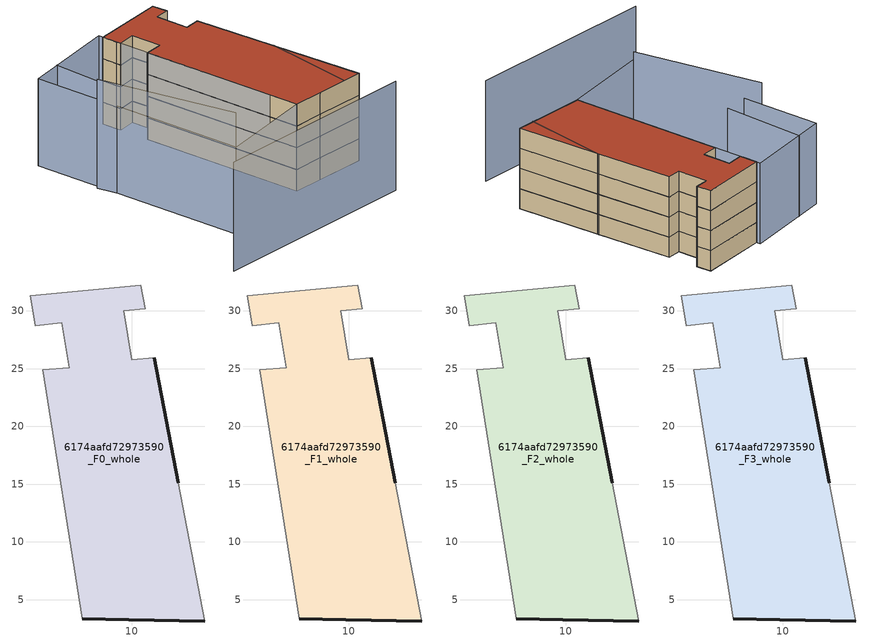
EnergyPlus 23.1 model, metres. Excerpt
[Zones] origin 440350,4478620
6174aafd72973590_F0_whole
 floor ground (EU_floor_Construction): 16.32,3.14 14.06,15.1 11.96,25.94 10.02,25.76 9.34,30.04 11.19,30.17 10.8,32.24 1.24,31.32 1.57,29.29 1.66,28.73 3.96,28.98 4.6,25.08 2.3,24.88 5.74,3.33 9.76,3.26 z0
 wall outside (EU_wall_Construction): 11.96,25.94 14.06,15.1 / 16.32,3.14 9.76,3.26 5.74,3.33 z0:3
 wall adiabatic (EU_wall_Construction): 14.06,15.1 16.32,3.14 / 5.74,3.33 2.3,24.88 4.6,25.08 3.96,28.98 1.66,28.73 1.57,29.29 1.24,31.32 10.8,32.24 11.19,30.17 9.34,30.04 10.02,25.76 11.96,25.94 z0:3
6174aafd72973590_F1_whole
 floor to 6174aafd72973590_F0_whole (EU_floor_Construction): 16.32,3.14 14.06,15.1 11.96,25.94 10.02,25.76 9.34,30.04 11.19,30.17 10.8,32.24 1.24,31.32 1.57,29.29 1.66,28.73 3.96,28.98 4.6,25.08 2.3,24.88 5.74,3.33 9.76,3.26 z3
 wall outside (EU_wall_Construction): 11.96,25.94 14.06,15.1 / 16.32,3.14 9.76,3.26 5.74,3.33 z3:6
 wall adiabatic (EU_wall_Construction): 14.06,15.1 16.32,3.14 / 5.74,3.33 2.3,24.88 4.6,25.08 3.96,28.98 1.66,28.73 1.57,29.29 1.24,31.32 10.8,32.24 11.19,30.17 9.34,30.04 10.02,25.76 11.96,25.94 z3:6
6174aafd72973590_F2_whole
 floor to 6174aafd72973590_F1_whole (EU_floor_Construction): 16.32,3.14 14.06,15.1 11.96,25.94 10.02,25.76 9.34,30.04 11.19,30.17 10.8,32.24 1.24,31.32 1.57,29.29 1.66,28.73 3.96,28.98 4.6,25.08 2.3,24.88 5.74,3.33 9.76,3.26 z6
 wall outside (EU_wall_Construction): 11.96,25.94 14.06,15.1 / 16.32,3.14 9.76,3.26 5.74,3.33 z6:9
 wall adiabatic (EU_wall_Construction): 14.06,15.1 16.32,3.14 / 5.74,3.33 2.3,24.88 4.6,25.08 3.96,28.98 1.66,28.73 1.57,29.29 1.24,31.32 10.8,32.24 11.19,30.17 9.34,30.04 10.02,25.76 11.96,25.94 z6:9
6174aafd72973590_F3_whole
 floor to 6174aafd72973590_F2_whole (EU_floor_Construction): 16.32,3.14 14.06,15.1 11.96,25.94 10.02,25.76 9.34,30.04 11.19,30.17 10.8,32.24 1.24,31.32 1.57,29.29 1.66,28.73 3.96,28.98 4.6,25.08 2.3,24.88 5.74,3.33 9.76,3.26 z9
 wall outside (EU_wall_Construction): 11.96,25.94 14.06,15.1 / 16.32,3.14 9.76,3.26 5.74,3.33 z9:12
 wall adiabatic (EU_wall_Construction): 14.06,15.1 16.32,3.14 / 5.74,3.33 2.3,24.88 4.6,25.08 3.96,28.98 1.66,28.73 1.57,29.29 1.24,31.32 10.8,32.24 11.19,30.17 9.34,30.04 10.02,25.76 11.96,25.94 z9:12
 roof outside (EU_roof_Construction): 10.8,32.24 11.19,30.17 9.34,30.04 10.02,25.76 11.96,25.94 14.06,15.1 16.32,3.14 9.76,3.26 5.74,3.33 2.3,24.88 4.6,25.08 3.96,28.98 1.66,28.73 1.57,29.29 1.24,31.32 z12
shading: 13.85,3.15 14.06,15.2 / -7.43,30.55 -6.25,18.87 / 1.19,31.88 5.75,3.33 / 5.75,3.33 -6.75,1.34 / -6.75,1.34 -11.31,29.89 / -11.31,29.89 1.19,31.88 z0:12; -13.3,-4.6 14.2,-4.99 / -10.31,21.04 -4.6,3.49 z0:15
[Building]
EU S2 Campaign: North Axis=0; Terrain=City; Solar Distribution=FullExterior
[Site:Location]
Madrid: Latitude=40.5; Longitude=-3.5; Time Zone=1; Elevation=609
[SizingPeriod:WeatherFileDays]
AnnualSizingPeriod: Begin Month=1; Begin Day of Month=1; End Month=12; End Day of Month=31; Day of Week for Start Day=Monday; Use Weather File Daylight Saving Period=No; Use Weather File Rain and Snow Indicators=No
[MATERIAL]
EU_InternalMass_Material: Roughness=MediumRough; Thickness=0.1; Conductivity=1; Density=1800; Specific Heat=900; Thermal Absorptance=0.9; Solar Absorptance=0.7; Visible Absorptance=0.7
[MATERIAL:NOMASS] Roughness=MediumRough; Thermal Absorptance=0.9; Solar Absorptance=0.7; Visible Absorptance=0.7
Name | Thermal Resistance
EU_wall_NoMass | 0.419739
EU_roof_NoMass | 0.352165
EU_floor_NoMass | 0.608284
[CONSTRUCTION]
EU_wall_Construction: EU_wall_NoMass
EU_roof_Construction: EU_roof_NoMass
EU_floor_Construction: EU_floor_NoMass
EU_InternalMass_Construction: EU_InternalMass_Material
[ZONE] Type=1; Multiplier=1; Ceiling Height=autocalculate; Volume=814.23; Floor Area=autocalculate; Part of Total Floor Area=Yes
6174aafd72973590_F0_whole; 6174aafd72973590_F1_whole; 6174aafd72973590_F2_whole; 6174aafd72973590_F3_whole
[INTERNALMASS] Construction=EU_InternalMass_Construction; Surface Area=251.954
Name | Zone or ZoneList
6174aafd72973590_F0_whole_EU_InternalMass | 6174aafd72973590_F0_whole
6174aafd72973590_F1_whole_EU_InternalMass | 6174aafd72973590_F1_whole
6174aafd72973590_F2_whole_EU_InternalMass | 6174aafd72973590_F2_whole
6174aafd72973590_F3_whole_EU_InternalMass | 6174aafd72973590_F3_whole
[OTHEREQUIPMENT] Fuel Type=Electricity; Design Level Calculation Method=Watts/Area; Power per Zone Floor Area=1; Fraction Latent=0; Fraction Radiant=0; Fraction Lost=0; Carbon Dioxide Generation Rate=0; EndUse Subcategory=EU_Step8_InternalGains
Name | Zone or ZoneList or Space or SpaceList | Schedule
EU_Step8_InternalGain_6174aafd72973590_F0_whole_f000 | 6174aafd72973590_F0_whole | EU_Step8_GainSchedule_6174aafd72973590_F0_whole_f000
EU_Step8_InternalGain_6174aafd72973590_F1_whole_f000 | 6174aafd72973590_F1_whole | EU_Step8_GainSchedule_6174aafd72973590_F1_whole_f000
EU_Step8_InternalGain_6174aafd72973590_F2_whole_f000 | 6174aafd72973590_F2_whole | EU_Step8_GainSchedule_6174aafd72973590_F2_whole_f000
EU_Step8_InternalGain_6174aafd72973590_F3_whole_f000 | 6174aafd72973590_F3_whole | EU_Step8_GainSchedule_6174aafd72973590_F3_whole_f000
[ZONEVENTILATION:DESIGNFLOWRATE] Schedule=EU_AlwaysOn; Design Flow Rate Calculation Method=AirChanges/Hour; Air Changes per Hour=0.703302; Ventilation Type=Natural; Fan Pressure Rise=0; Fan Total Efficiency=1; Constant Term Coefficient=1; Temperature Term Coefficient=0; Velocity Term Coefficient=0; Velocity Squared Term Coefficient=0; Minimum Indoor Temperature=-100; Maximum Indoor Temperature=100; Delta Temperature=-100; Minimum Outdoor Temperature=-100; Maximum Outdoor Temperature=100; Maximum Wind Speed=40
Name | Zone or ZoneList or Space or SpaceList
EU_ConstantAir_6174aafd72973590_F0_whole | 6174aafd72973590_F0_whole
EU_ConstantAir_6174aafd72973590_F1_whole | 6174aafd72973590_F1_whole
EU_ConstantAir_6174aafd72973590_F2_whole | 6174aafd72973590_F2_whole
EU_ConstantAir_6174aafd72973590_F3_whole | 6174aafd72973590_F3_whole
[HVACTEMPLATE:THERMOSTAT] Constant Heating Setpoint=20; Constant Cooling Setpoint=50
EU_HeatOnly_6174aafd72973590_F0_whole; EU_HeatOnly_6174aafd72973590_F1_whole; EU_HeatOnly_6174aafd72973590_F2_whole; EU_HeatOnly_6174aafd72973590_F3_whole
[HVACTEMPLATE:ZONE:IDEALLOADSAIRSYSTEM] System Availability Schedule=EU_AlwaysOn; Maximum Heating Supply Air Temperature=50; Minimum Cooling Supply Air Temperature=13; Maximum Heating Supply Air Humidity Ratio=0.0156; Minimum Cooling Supply Air Humidity Ratio=0.0077; Heating Limit=NoLimit; Cooling Limit=NoLimit; Heating Availability Schedule=EU_AlwaysOn; Cooling Availability Schedule=EU_CoolingOff; Dehumidification Control Type=ConstantSensibleHeatRatio; Cooling Sensible Heat Ratio=0.7; Dehumidification Setpoint=60; Humidification Control Type=None; Humidification Setpoint=30; Outdoor Air Method=None; Outdoor Air Flow Rate per Person=0.00944; Outdoor Air Flow Rate per Zone Floor Area=0; Outdoor Air Flow Rate per Zone=0; Demand Controlled Ventilation Type=None; Outdoor Air Economizer Type=NoEconomizer; Heat Recovery Type=None; Sensible Heat Recovery Effectiveness=0.7; Latent Heat Recovery Effectiveness=0.65
Name | Template Thermostat
6174aafd72973590_F0_whole | EU_HeatOnly_6174aafd72973590_F0_whole
6174aafd72973590_F1_whole | EU_HeatOnly_6174aafd72973590_F1_whole
6174aafd72973590_F2_whole | EU_HeatOnly_6174aafd72973590_F2_whole
6174aafd72973590_F3_whole | EU_HeatOnly_6174aafd72973590_F3_whole
[SIZING:ZONE] Zone Cooling Design Supply Air Temperature Input Method=SupplyAirTemperature; Zone Cooling Design Supply Air Temperature=13; Zone Heating Design Supply Air Temperature Input Method=SupplyAirTemperature; Zone Heating Design Supply Air Temperature=50; Zone Cooling Design Supply Air Humidity Ratio=0.008; Zone Heating Design Supply Air Humidity Ratio=0.008; Cooling Design Air Flow Method=DesignDay; Cooling Design Air Flow Rate=0; Cooling Minimum Air Flow per Zone Floor Area=0.000762; Cooling Minimum Air Flow=0; Cooling Minimum Air Flow Fraction=0.2; Heating Design Air Flow Method=DesignDay; Heating Design Air Flow Rate=0; Heating Maximum Air Flow per Zone Floor Area=0.002032; Heating Maximum Air Flow=0.141576; Heating Maximum Air Flow Fraction=0.3; Account for Dedicated Outdoor Air System=No; Dedicated Outdoor Air System Control Strategy=NeutralSupplyAir; Dedicated Outdoor Air Low Setpoint Temperature for Design=autosize; Dedicated Outdoor Air High Setpoint Temperature for Design=autosize; Zone Load Sizing Method=Sensible Load Only No Latent Load; Zone Latent Cooling Design Supply Air Humidity Ratio Input Method=HumidityRatioDifference; Zone Cooling Design Supply Air Humidity Ratio Difference=0.005; Zone Latent Heating Design Supply Air Humidity Ratio Input Method=HumidityRatioDifference; Zone Humidification Design Supply Air Humidity Ratio Difference=0.005
6174aafd72973590_F0_whole; 6174aafd72973590_F1_whole; 6174aafd72973590_F2_whole; 6174aafd72973590_F3_whole
[SCHEDULE:CONSTANT]
Name | Hourly Value
EU_AlwaysOn | 1
EU_CoolingOff | 0
[SCHEDULE:FILE] Column Number=1; Rows to Skip at Top=0; Number of Hours of Data=8760; Column Separator=Comma; Interpolate to Timestep=No; Minutes per Item=60; Adjust Schedule for Daylight Savings=Yes
Name | File
EU_Step8_GainSchedule_6174aafd72973590_F0_whole_f000 | ../../schedules/6174aafd72973590/6174aafd72973590_F0_whole_f000_gain.csv
EU_Step8_GainSchedule_6174aafd72973590_F1_whole_f000 | ../../schedules/6174aafd72973590/6174aafd72973590_F1_whole_f000_gain.csv
EU_Step8_GainSchedule_6174aafd72973590_F2_whole_f000 | ../../schedules/6174aafd72973590/6174aafd72973590_F2_whole_f000_gain.csv
EU_Step8_GainSchedule_6174aafd72973590_F3_whole_f000 | ../../schedules/6174aafd72973590/6174aafd72973590_F3_whole_f000_gain.csv
